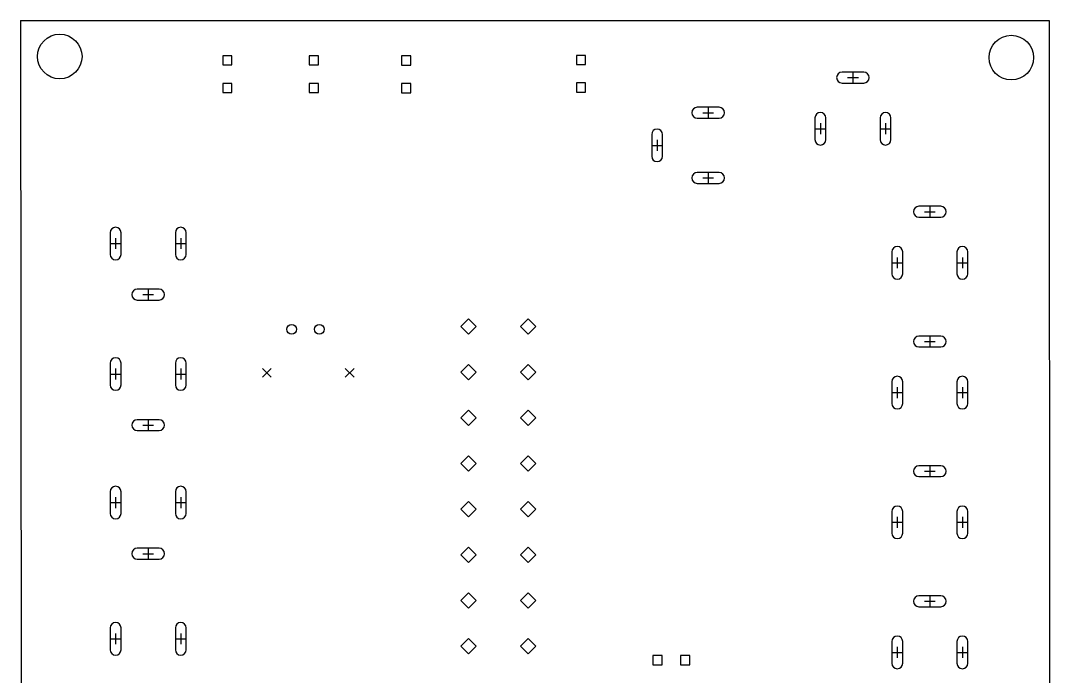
# Model space of a CAD drawing. Extents: x -2 to 95, y -116 to 0.
# Drawn here: x 0 to 94.7, y -60.3 to 0 of the extents above; entities that cross this region are included whole.
import ezdxf

# ---------------------------------------------------------------- set-up
doc = ezdxf.new("R2010")
doc.units = 0
doc.layers.add('BLACK', color=7, linetype='CONTINUOUS')

msp = doc.modelspace()

# ---------------------------------------------------------------- linework, layer by layer
at = {"layer": 'BLACK', "linetype": 'CONTINUOUS'}
for p, q in [((0, 0), (94.72, 0)), ((0, 0), (0.07, -94.85)), ((94.72, 0), (94.73, -94.86)), ((19.450733, -3.239267), (18.609267, -3.239267)), ((18.609267, -3.239267), (18.609267, -4.080733)), ((19.450733, -4.080733), (19.450733, -3.239267)), ((27.426333, -3.239267), (26.584867, -3.239267)), ((26.584867, -3.239267), (26.584867, -4.080733)), ((27.426333, -4.080733), (27.426333, -3.239267)), ((35.922733, -3.248867), (35.081267, -3.248867)), ((35.081267, -3.248867), (35.081267, -4.090333)), ((35.922733, -4.090333), (35.922733, -3.248867)), ((52.016333, -3.199267), (51.174867, -3.199267)), ((51.174867, -3.199267), (51.174867, -4.040733)), ((52.016333, -4.040733), (52.016333, -3.199267)), ((18.609267, -4.080733), (19.450733, -4.080733)), ((26.584867, -4.080733), (27.426333, -4.080733)), ((35.081267, -4.090333), (35.922733, -4.090333)), ((51.174867, -4.040733), (52.016333, -4.040733)), ((77.64, -4.7475), (75.64, -4.7475)), ((76.14, -5.2475), (77.14, -5.2475)), ((76.64, -4.7475), (76.64, -5.7475)), ((19.450733, -5.779267), (18.609267, -5.779267)), ((18.609267, -5.779267), (18.609267, -6.620733)), ((18.609267, -6.620733), (19.450733, -6.620733)), ((19.450733, -6.620733), (19.450733, -5.779267)), ((27.426333, -5.779267), (26.584867, -5.779267)), ((26.584867, -5.779267), (26.584867, -6.620733)), ((26.584867, -6.620733), (27.426333, -6.620733)), ((27.426333, -6.620733), (27.426333, -5.779267)), ((35.922733, -5.788867), (35.081267, -5.788867)), ((35.081267, -5.788867), (35.081267, -6.630333)), ((35.081267, -6.630333), (35.922733, -6.630333)), ((35.922733, -6.630333), (35.922733, -5.788867)), ((52.016333, -5.739267), (51.174867, -5.739267)), ((51.174867, -5.739267), (51.174867, -6.580733)), ((51.174867, -6.580733), (52.016333, -6.580733)), ((52.016333, -6.580733), (52.016333, -5.739267)), ((75.64, -5.7475), (77.64, -5.7475)), ((64.3075, -7.975), (62.3075, -7.975)), ((62.8075, -8.475), (63.8075, -8.475)), ((63.3075, -7.975), (63.3075, -8.975)), ((62.3075, -8.975), (64.3075, -8.975)), ((73.14, -8.9475), (73.14, -10.9475)), ((73.64, -9.4475), (73.64, -10.4475)), ((74.14, -10.9475), (74.14, -8.9475)), ((79.14, -8.9475), (79.14, -10.9475)), ((79.64, -9.4475), (79.64, -10.4475)), ((80.14, -10.9475), (80.14, -8.9475)), ((73.14, -9.9475), (74.14, -9.9475)), ((79.14, -9.9475), (80.14, -9.9475)), ((58.1075, -10.475), (58.1075, -12.475)), ((58.6075, -10.975), (58.6075, -11.975)), ((59.1075, -12.475), (59.1075, -10.475)), ((58.1075, -11.475), (59.1075, -11.475)), ((64.3075, -13.975), (62.3075, -13.975)), ((63.3075, -13.975), (63.3075, -14.975)), ((62.3075, -14.975), (64.3075, -14.975)), ((62.8075, -14.475), (63.8075, -14.475)), ((84.72, -17.0775), (82.72, -17.0775)), ((83.22, -17.5775), (84.22, -17.5775)), ((83.72, -17.0775), (83.72, -18.0775)), ((82.72, -18.0775), (84.72, -18.0775)), ((8.25, -19.5067), (8.25, -21.5067)), ((9.25, -21.5067), (9.25, -19.5067)), ((14.25, -19.5067), (14.25, -21.5067)), ((15.25, -21.5067), (15.25, -19.5067)), ((8.25, -20.5067), (9.25, -20.5067)), ((8.75, -20.0067), (8.75, -21.0067)), ((14.25, -20.5067), (15.25, -20.5067)), ((14.75, -20.0067), (14.75, -21.0067)), ((80.22, -21.2775), (80.22, -23.2775)), ((80.72, -21.7775), (80.72, -22.7775)), ((81.22, -23.2775), (81.22, -21.2775)), ((86.22, -21.2775), (86.22, -23.2775)), ((86.72, -21.7775), (86.72, -22.7775)), ((87.22, -23.2775), (87.22, -21.2775)), ((80.22, -22.2775), (81.22, -22.2775)), ((86.22, -22.2775), (87.22, -22.2775)), ((12.75, -24.7067), (10.75, -24.7067)), ((11.25, -25.2067), (12.25, -25.2067)), ((11.75, -24.7067), (11.75, -25.7067)), ((10.75, -25.7067), (12.75, -25.7067)), ((41.237, -27.43), (40.537, -28.13)), ((41.937, -28.13), (41.237, -27.43)), ((46.737, -27.43), (46.037, -28.13)), ((47.437, -28.13), (46.737, -27.43)), ((40.537, -28.13), (41.237, -28.83)), ((41.237, -28.83), (41.937, -28.13)), ((46.037, -28.13), (46.737, -28.83)), ((46.737, -28.83), (47.437, -28.13)), ((84.72, -29.0175), (82.72, -29.0175)), ((83.72, -29.0175), (83.72, -30.0175)), ((82.72, -30.0175), (84.72, -30.0175)), ((83.22, -29.5175), (84.22, -29.5175)), ((8.25, -31.5067), (8.25, -33.5067)), ((8.75, -32.0067), (8.75, -33.0067)), ((9.25, -33.5067), (9.25, -31.5067)), ((14.25, -31.5067), (14.25, -33.5067)), ((14.75, -32.0067), (14.75, -33.0067)), ((15.25, -33.5067), (15.25, -31.5067)), ((22.281, -31.994), (23.081, -32.794)), ((23.081, -31.994), (22.281, -32.794)), ((29.901, -31.994), (30.701, -32.794)), ((30.701, -31.994), (29.901, -32.794)), ((41.237, -31.63), (40.537, -32.33)), ((41.937, -32.33), (41.237, -31.63)), ((46.737, -31.63), (46.037, -32.33)), ((47.437, -32.33), (46.737, -31.63)), ((8.25, -32.5067), (9.25, -32.5067)), ((14.25, -32.5067), (15.25, -32.5067)), ((40.537, -32.33), (41.237, -33.03)), ((41.237, -33.03), (41.937, -32.33)), ((46.037, -32.33), (46.737, -33.03)), ((46.737, -33.03), (47.437, -32.33)), ((80.22, -33.2175), (80.22, -35.2175)), ((80.72, -33.7175), (80.72, -34.7175)), ((81.22, -35.2175), (81.22, -33.2175)), ((86.22, -33.2175), (86.22, -35.2175)), ((86.72, -33.7175), (86.72, -34.7175)), ((87.22, -35.2175), (87.22, -33.2175)), ((80.22, -34.2175), (81.22, -34.2175)), ((86.22, -34.2175), (87.22, -34.2175)), ((41.237, -35.83), (40.537, -36.53)), ((41.937, -36.53), (41.237, -35.83)), ((46.737, -35.83), (46.037, -36.53)), ((47.437, -36.53), (46.737, -35.83)), ((12.75, -36.7067), (10.75, -36.7067)), ((11.75, -36.7067), (11.75, -37.7067)), ((40.537, -36.53), (41.237, -37.23)), ((41.237, -37.23), (41.937, -36.53)), ((46.037, -36.53), (46.737, -37.23)), ((46.737, -37.23), (47.437, -36.53)), ((10.75, -37.7067), (12.75, -37.7067)), ((11.25, -37.2067), (12.25, -37.2067)), ((41.237, -40.03), (40.537, -40.73)), ((40.537, -40.73), (41.237, -41.43)), ((41.937, -40.73), (41.237, -40.03)), ((41.237, -41.43), (41.937, -40.73)), ((46.737, -40.03), (46.037, -40.73)), ((46.037, -40.73), (46.737, -41.43)), ((47.437, -40.73), (46.737, -40.03)), ((46.737, -41.43), (47.437, -40.73)), ((84.72, -40.9475), (82.72, -40.9475)), ((83.22, -41.4475), (84.22, -41.4475)), ((83.72, -40.9475), (83.72, -41.9475)), ((82.72, -41.9475), (84.72, -41.9475)), ((8.25, -43.33), (8.25, -45.33)), ((9.25, -45.33), (9.25, -43.33)), ((14.25, -43.33), (14.25, -45.33)), ((15.25, -45.33), (15.25, -43.33)), ((8.25, -44.33), (9.25, -44.33)), ((8.75, -43.83), (8.75, -44.83)), ((14.25, -44.33), (15.25, -44.33)), ((14.75, -43.83), (14.75, -44.83)), ((41.237, -44.23), (40.537, -44.93)), ((41.937, -44.93), (41.237, -44.23)), ((46.737, -44.23), (46.037, -44.93)), ((47.437, -44.93), (46.737, -44.23)), ((40.537, -44.93), (41.237, -45.63)), ((41.237, -45.63), (41.937, -44.93)), ((46.037, -44.93), (46.737, -45.63)), ((46.737, -45.63), (47.437, -44.93)), ((80.22, -45.1475), (80.22, -47.1475)), ((81.22, -47.1475), (81.22, -45.1475)), ((86.22, -45.1475), (86.22, -47.1475)), ((87.22, -47.1475), (87.22, -45.1475)), ((80.22, -46.1475), (81.22, -46.1475)), ((80.72, -45.6475), (80.72, -46.6475)), ((86.22, -46.1475), (87.22, -46.1475)), ((86.72, -45.6475), (86.72, -46.6475)), ((12.75, -48.53), (10.75, -48.53)), ((11.25, -49.03), (12.25, -49.03)), ((11.75, -48.53), (11.75, -49.53)), ((41.237, -48.43), (40.537, -49.13)), ((40.537, -49.13), (41.237, -49.83)), ((41.937, -49.13), (41.237, -48.43)), ((41.237, -49.83), (41.937, -49.13)), ((46.737, -48.43), (46.037, -49.13)), ((46.037, -49.13), (46.737, -49.83)), ((47.437, -49.13), (46.737, -48.43)), ((46.737, -49.83), (47.437, -49.13)), ((10.75, -49.53), (12.75, -49.53)), ((41.237, -52.63), (40.537, -53.33)), ((41.937, -53.33), (41.237, -52.63)), ((46.737, -52.63), (46.037, -53.33)), ((47.437, -53.33), (46.737, -52.63)), ((84.72, -52.9075), (82.72, -52.9075)), ((83.72, -52.9075), (83.72, -53.9075)), ((40.537, -53.33), (41.237, -54.03)), ((41.237, -54.03), (41.937, -53.33)), ((46.037, -53.33), (46.737, -54.03)), ((46.737, -54.03), (47.437, -53.33)), ((82.72, -53.9075), (84.72, -53.9075)), ((83.22, -53.4075), (84.22, -53.4075)), ((8.25, -55.8658), (8.25, -57.8658)), ((9.25, -57.8658), (9.25, -55.8658)), ((14.25, -55.8658), (14.25, -57.8658)), ((15.25, -57.8658), (15.25, -55.8658)), ((8.75, -56.3658), (8.75, -57.3658)), ((14.75, -56.3658), (14.75, -57.3658)), ((41.237, -56.83), (40.537, -57.53)), ((41.937, -57.53), (41.237, -56.83)), ((46.737, -56.83), (46.037, -57.53)), ((47.437, -57.53), (46.737, -56.83)), ((8.25, -56.8658), (9.25, -56.8658)), ((14.25, -56.8658), (15.25, -56.8658)), ((40.537, -57.53), (41.237, -58.23)), ((41.237, -58.23), (41.937, -57.53)), ((46.037, -57.53), (46.737, -58.23)), ((46.737, -58.23), (47.437, -57.53)), ((80.22, -57.1075), (80.22, -59.1075)), ((80.72, -57.6075), (80.72, -58.6075)), ((81.22, -59.1075), (81.22, -57.1075)), ((86.22, -57.1075), (86.22, -59.1075)), ((86.72, -57.6075), (86.72, -58.6075)), ((87.22, -59.1075), (87.22, -57.1075)), ((59.070733, -58.399267), (58.229267, -58.399267)), ((58.229267, -58.399267), (58.229267, -59.240733)), ((59.070733, -59.240733), (59.070733, -58.399267)), ((61.610733, -58.399267), (60.769267, -58.399267)), ((60.769267, -58.399267), (60.769267, -59.240733)), ((61.610733, -59.240733), (61.610733, -58.399267)), ((80.22, -58.1075), (81.22, -58.1075)), ((86.22, -58.1075), (87.22, -58.1075)), ((58.229267, -59.240733), (59.070733, -59.240733)), ((60.769267, -59.240733), (61.610733, -59.240733))]:
    msp.add_line(p, q, dxfattribs=at)
at = {"layer": 'BLACK'}
for centre, radius in [((3.6068, -3.302), 2.05), ((91.2188, -3.4036), 2.05), ((24.961, -28.394), 0.45), ((27.501, -28.394), 0.45)]:
    msp.add_circle(centre, radius, dxfattribs=at)
for centre, start, end in [((75.64, -5.2475), 90, 270), ((77.64, -5.2475), 270, 450), ((62.3075, -8.475), 90, 270), ((64.3075, -8.475), 270, 450), ((73.64, -8.9475), 0, 180), ((79.64, -8.9475), 0, 180), ((58.6075, -10.475), 360, 540), ((73.64, -10.9475), 180, 360), ((79.64, -10.9475), 180, 360), ((58.6075, -12.475), 180, 360), ((62.3075, -14.475), 90, 270), ((64.3075, -14.475), 270, 450), ((82.72, -17.5775), 90, 270), ((84.72, -17.5775), 270, 450), ((8.75, -19.5067), 0, 180), ((14.75, -19.5067), 0, 180), ((80.72, -21.2775), 0, 180), ((86.72, -21.2775), 0, 180), ((8.75, -21.5067), -180, 0), ((14.75, -21.5067), -180, 0), ((80.72, -23.2775), 180, 360), ((86.72, -23.2775), 180, 360), ((10.75, -25.2067), 90, 270), ((12.75, -25.2067), -90, 90), ((82.72, -29.5175), 90, 270), ((84.72, -29.5175), 270, 450), ((8.75, -31.5067), 0, 180), ((14.75, -31.5067), 0, 180), ((80.72, -33.2175), 0, 180), ((86.72, -33.2175), 0, 180), ((8.75, -33.5067), -180, 0), ((14.75, -33.5067), -180, 0), ((80.72, -35.2175), 180, 360), ((86.72, -35.2175), 180, 360), ((10.75, -37.2067), 90, 270), ((12.75, -37.2067), -90, 90), ((82.72, -41.4475), 90, 270), ((84.72, -41.4475), 270, 450), ((8.75, -43.33), 0, 180), ((14.75, -43.33), 0, 180), ((8.75, -45.33), -180, 0), ((14.75, -45.33), -180, 0), ((80.72, -45.1475), 0, 180), ((86.72, -45.1475), 0, 180), ((80.72, -47.1475), 180, 360), ((86.72, -47.1475), 180, 360), ((10.75, -49.03), 90, 270), ((12.75, -49.03), -90, 90), ((82.72, -53.4075), 90, 270), ((84.72, -53.4075), 270, 450), ((8.75, -55.8658), 0, 180), ((14.75, -55.8658), 0, 180), ((80.72, -57.1075), 0, 180), ((86.72, -57.1075), 0, 180), ((8.75, -57.8658), -180, 0), ((14.75, -57.8658), -180, 0), ((80.72, -59.1075), 180, 360), ((86.72, -59.1075), 180, 360)]:
    msp.add_arc(centre, 0.5, start, end, dxfattribs=at)

doc.saveas('drawing.dxf')
